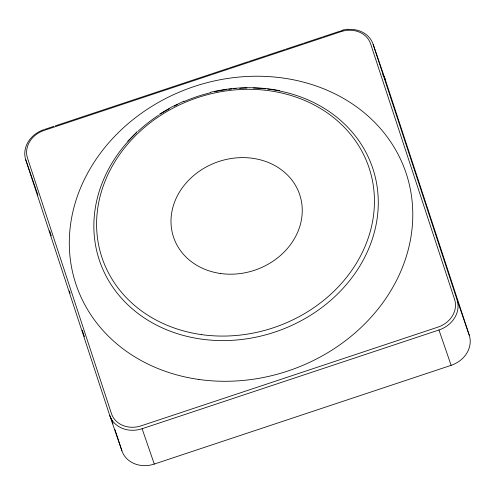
<?xml version="1.0" encoding="UTF-8"?>
<svg xmlns="http://www.w3.org/2000/svg" width="495" height="495" viewBox="0 0 495 495"><rect width="100%" height="100%" fill="white"/><g stroke="black" fill="none" stroke-linecap="round" stroke-linejoin="round"><path stroke-width="0.74" d="M127.834 141.155L137.387 131.398M159.229 114.339L171.313 107.211L184.016 101.104M44.587 129.424L53.862 126.343M55.291 125.866L210.845 74.126M211.557 73.885L228.684 68.192M229.395 67.957L247.952 61.782M248.663 61.547L265.79 55.848M266.502 55.613L285.052 49.444M285.77 49.203L302.897 43.511M303.608 43.269L322.158 37.1M322.876 36.865L339.997 31.166M43.869 129.665A26.625 22.894 -19 0 0 25.752 159.817L109.711 415.379A26.625 22.894 -19 0 0 142.115 428.726L438.96 329.992A26.625 22.894 -19 0 0 457.077 299.84L373.119 44.278A26.625 22.894 -19 0 0 347.942 29.459M109.711 415.379L121.881 450.722A26.625 22.894 -19 0 0 154.285 464.069L451.131 365.335A26.625 22.894 -19 0 0 469.248 335.183L385.289 79.621L373.119 44.278M342.905 29.997L347.806 29.199M210.802 92.2C233.324 86.897 256.911 86.167 279.638 90.659M457.077 299.84L469.248 335.183M438.96 329.992L451.131 365.335M142.115 428.726L154.285 464.069M25.752 159.817L37.923 195.16M49.611 230.738L51.282 235.818M69.405 290.998L70.123 293.176M82.288 330.202L84.435 336.736M111.387 418.776L113.052 423.862M114.964 429.666L121.881 450.722M267.677 89.081A144.218 124.004 -19 0 1 366.232 254.207A144.218 124.004 -19 0 1 155.189 324.404A144.218 124.004 -19 0 1 136.515 132.709M138.204 131.132A144.218 124.004 -19 0 1 158.549 115.267M160.38 114.079A144.218 124.004 -19 0 1 169.16 108.85M174.339 106.103A144.218 124.004 -19 0 1 177.625 104.476M183.633 101.735A144.218 124.004 -19 0 1 210.783 92.633M214.36 91.81A144.218 124.004 -19 0 1 226.611 89.601M228.783 89.31A144.218 124.004 -19 0 1 231.685 88.964M233.857 88.741A144.218 124.004 -19 0 1 236.035 88.549M239.66 88.289A144.218 124.004 -19 0 1 246.906 88.017M253.397 88.054A144.218 124.004 -19 0 1 265.394 88.828M340.715 30.931A26.625 22.894 -19 0 1 343.01 30.263M382.777 74.559A26.625 22.894 -19 0 1 385.289 79.621M340.937 31.668L44.098 130.408A24.404 20.988 -19 0 0 27.491 158.047L111.443 413.61A24.404 20.988 -19 0 0 141.155 425.842L437.995 327.108A24.404 20.988 -19 0 0 454.602 299.469L370.644 43.907A24.404 20.988 -19 0 0 340.937 31.668M220.51 273.5A66.559 57.234 -19 0 0 299.778 194.9A66.559 57.234 -19 0 0 189.573 179.32A66.559 57.234 -19 0 0 220.51 273.5M201.416 334.601A140.889 121.145 -19 0 0 369.196 168.226A140.889 121.145 -19 0 0 135.927 135.253A140.889 121.145 -19 0 0 201.416 334.601M198.897 379.461A174.166 149.756 -19 0 0 406.308 173.788A174.166 149.756 -19 0 0 117.934 133.025A174.166 149.756 -19 0 0 198.897 379.461"/></g></svg>
